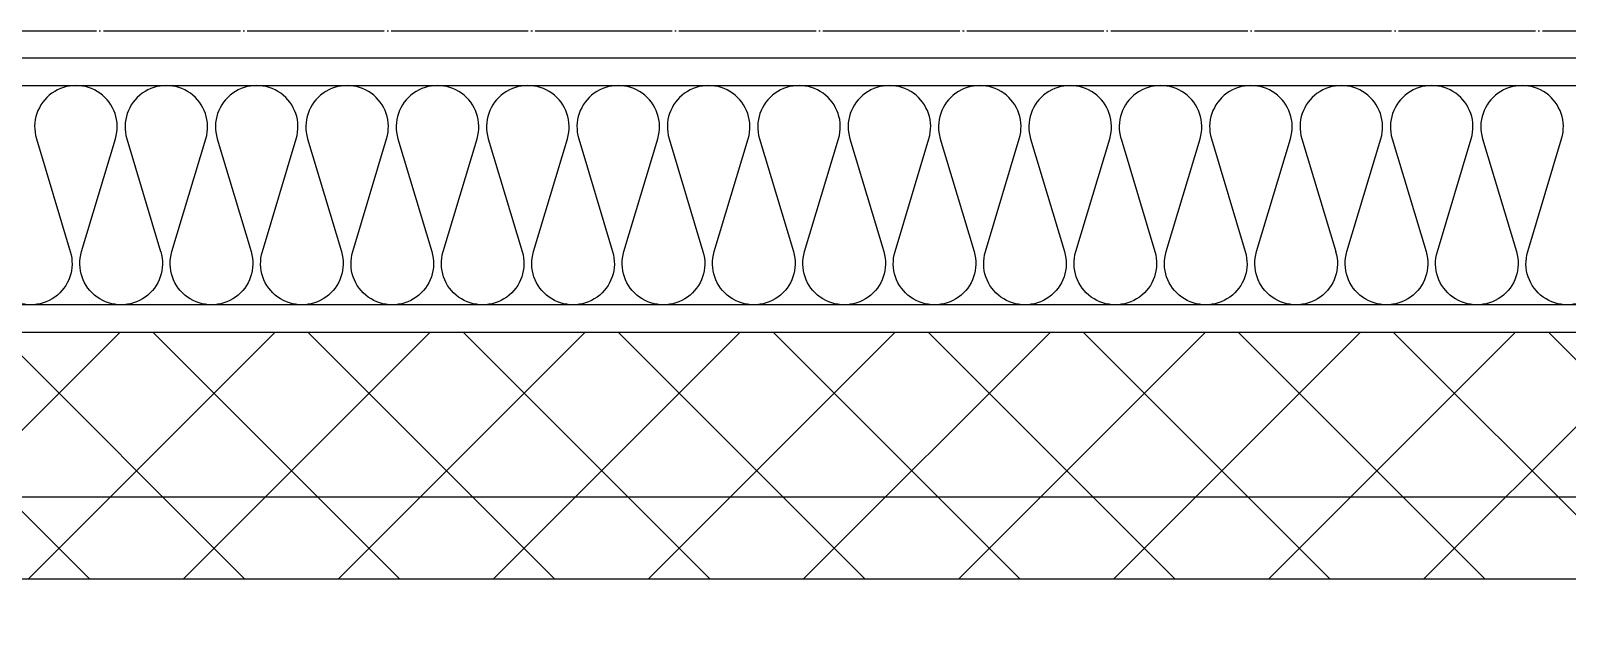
# Model space of a CAD drawing. Header units: millimetres. Extents: x 18456 to 179493, y -203649 to 469211.
# Drawn here: x 144041 to 144601, y -104407 to -104186 of the extents above; entities that cross this region are included whole.
import ezdxf

# ---------------------------------------------------------------- set-up
doc = ezdxf.new("R2010")
doc.units = ezdxf.units.MM
doc.linetypes.add('X-평면도(기본형)$0$CEN', pattern=[52.5, 50, -1, 0.5, -1])
for name, color, linetype, true_color in [('X-평면도(기본형)$0$40HAT', 9, 'Continuous', 0x808080), ('X-평면도(기본형)$0$CEN', 1, 'X-평면도(기본형)$0$CEN', 0xff0000), ('X-평면도(기본형)$0$INS', 9, 'Continuous', 0x808080), ('X-평면도(기본형)$0$INSUL', 9, 'Continuous', 0x808080), ('X-평면도(기본형)$0$W1', 2, 'Continuous', 0xffff00), ('X-평면도(기본형)$0$W2', 3, 'Continuous', 0x00ff00)]:
    doc.layers.add(name, color=color, linetype=linetype, true_color=true_color)

# ---------------------------------------------------------------- blocks, each defined once
blk = doc.blocks.new('U232 (X-평면도(기본형)$0$ins-l)')
at = {"layer": 'X-평면도(기본형)$0$INSUL', "color": 8, "true_color": 0x808080}
for p, q in [((3684.8, 75.76), (3669.34, 24.24)), ((3705.41, 24.24), (3689.95, 75.76)), ((3726.02, 75.76), (3710.56, 24.24)), ((3746.63, 24.24), (3731.17, 75.76)), ((3767.24, 75.76), (3751.78, 24.24)), ((3787.85, 24.24), (3772.39, 75.76)), ((3808.46, 75.76), (3793, 24.24)), ((3829.07, 24.24), (3813.61, 75.76)), ((3849.68, 75.76), (3834.22, 24.24)), ((3870.29, 24.24), (3854.83, 75.76)), ((3890.9, 75.76), (3875.44, 24.24)), ((3911.51, 24.24), (3896.05, 75.76)), ((3932.12, 75.76), (3916.66, 24.24)), ((3952.73, 24.24), (3937.27, 75.76)), ((3973.34, 75.76), (3957.88, 24.24)), ((3993.95, 24.24), (3978.49, 75.76)), ((4014.56, 75.76), (3999.1, 24.24)), ((4035.17, 24.24), (4019.71, 75.76)), ((4055.78, 75.76), (4040.32, 24.24)), ((4076.39, 24.24), (4060.93, 75.76)), ((4097, 75.76), (4081.54, 24.24)), ((4117.61, 24.24), (4102.15, 75.76)), ((4138.22, 75.76), (4122.76, 24.24)), ((4158.83, 24.24), (4143.37, 75.76)), ((4179.44, 75.76), (4163.98, 24.24)), ((4200.05, 24.24), (4184.59, 75.76)), ((4220.66, 75.76), (4205.2, 24.24)), ((4241.27, 24.24), (4225.81, 75.76)), ((4261.88, 75.76), (4246.42, 24.24)), ((4282.49, 24.24), (4267.03, 75.76)), ((4303.1, 75.76), (4287.64, 24.24)), ((4323.71, 24.24), (4308.25, 75.76)), ((4344.32, 75.76), (4328.86, 24.24)), ((4364.93, 24.24), (4349.47, 75.76))]:
    blk.add_line(p, q, dxfattribs=at)
at = {"layer": 'X-평면도(기본형)$0$INSUL', "color": 8, "true_color": 0x808080, "extrusion": (0, 0, -1)}
for centre in [(-3666.77, 81.17), (-3707.99, 81.17), (-3749.21, 81.17), (-3790.43, 81.17), (-3831.65, 81.17), (-3872.87, 81.17), (-3914.09, 81.17), (-3955.31, 81.17), (-3996.52, 81.17), (-4037.74, 81.17), (-4078.96, 81.17), (-4120.18, 81.17), (-4161.4, 81.17), (-4202.62, 81.17), (-4243.84, 81.17), (-4285.06, 81.17), (-4326.28, 81.17), (-4367.5, 81.17)]:
    blk.add_arc(centre, 18.83, 343.30076, 196.69924, dxfattribs=at)
at = {"layer": 'X-평면도(기본형)$0$INSUL', "color": 8, "true_color": 0x808080}
for centre in [(3687.38, 18.83), (3728.6, 18.83), (3769.82, 18.83), (3811.04, 18.83), (3852.26, 18.83), (3893.48, 18.83), (3934.7, 18.83), (3975.91, 18.83), (4017.13, 18.83), (4058.35, 18.83), (4099.57, 18.83), (4140.79, 18.83), (4182.01, 18.83), (4223.23, 18.83), (4264.45, 18.83), (4305.67, 18.83), (4346.89, 18.83)]:
    blk.add_arc(centre, 18.83, 163.30076, 16.69924, dxfattribs=at)

msp = doc.modelspace()

# ---------------------------------------------------------------- hatches: boundary and pattern name
at = {"layer": 'X-평면도(기본형)$0$40HAT'}
h = msp.add_hatch(dxfattribs=at)
h.set_pattern_fill('H3', color=256, scale=40, style=0, pattern_type=2)
h.set_pattern_definition([(315, (-516301.965, -267489.793), (28.2842712, 28.2842712), []), (45, (-516301.965, -267489.793), (-28.2842712, 28.2842712), [])])
h.paths.add_polyline_path([(142914.65, -104295.52), (144944.65, -104295.52), (144944.65, -104385.52), (143004.65, -104385.52), (143004.65, -106055.52), (142384.65, -106055.52), (142384.65, -107235.52), (143954.65, -107235.52), (143954.65, -107345.52), (142294.65, -107345.52), (142294.65, -105965.52), (142914.65, -105965.52), (142914.65, -104295.52)], flags=0)

# ---------------------------------------------------------------- linework, layer by layer
at = {"layer": 'X-평면도(기본형)$0$CEN'}
for p, q in [((141494.65, -104185.52), (151504.65, -104185.52)), ((142804.65, -104355.52), (145054.65, -104355.52)), ((142974.65, -104355.52), (145054.65, -104355.52))]:
    msp.add_line(p, q, dxfattribs=at)
at = {"layer": 'X-평면도(기본형)$0$INS'}
for p, q in [((142204.65, -104205.52), (147649.65, -104205.52)), ((147534.65, -104285.52), (142284.65, -104285.52))]:
    msp.add_line(p, q, dxfattribs=at)
at = {"layer": 'X-평면도(기본형)$0$W1'}
msp.add_line((148959.65, -104195.52), (142194.65, -104195.52), dxfattribs=at)
at = {"layer": 'X-평면도(기본형)$0$W2'}
for p, q in [((142914.65, -104295.52), (144944.65, -104295.52)), ((143004.65, -104385.52), (144944.65, -104385.52))]:
    msp.add_line(p, q, dxfattribs=at)

# ---------------------------------------------------------------- block references
at = {"layer": 'X-평면도(기본형)$0$INSUL', "xscale": 0.7999999999999998, "yscale": 0.7999999999999998, "zscale": 0.7999999999999998, "rotation": 180}
msp.add_blockref('U232 (X-평면도(기본형)$0$ins-l)', (147534.65, -104205.52), dxfattribs=at)

doc.saveas('drawing.dxf')
